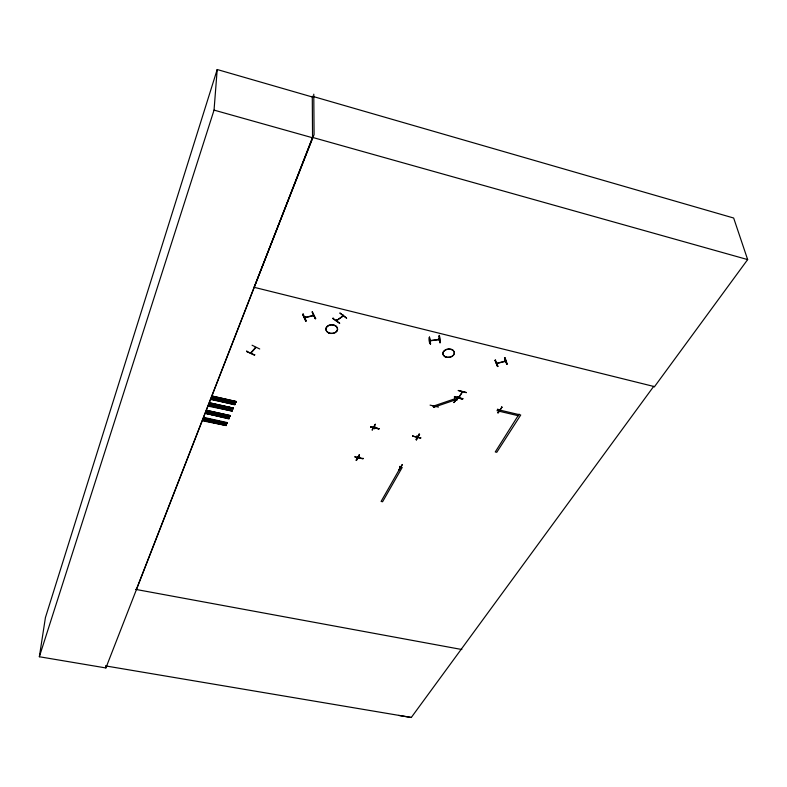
<?xml version="1.0" encoding="UTF-8"?>
<svg xmlns="http://www.w3.org/2000/svg" width="787" height="787" viewBox="0 0 787 787"><rect width="100%" height="100%" fill="white"/><g stroke="black" fill="none" stroke-linecap="round" stroke-linejoin="round"><path stroke-width="1.18" d="M303.143 314.043L306.33 321.047L305.828 321.175L302.7 314.466L303.202 313.993M313.806 315.518L304.913 317.8L304.864 316.846M252.066 345.227L259.72 348.985M254.713 354.917L246.597 351.425L254.437 355.222L254.722 354.563M653.603 386.506L654.469 386.722L747.65 259.592L733.661 218.019L312.282 96.25L312.547 137.764L105.881 667.947L39.35 656.752L214.044 110.111L217.202 69.522L312.291 96.988M454.532 396.471L454.394 397.11L462.589 399.088L462.746 398.409M462.726 398.802L454.552 396.737L462.746 398.714M420.74 437.602L420.592 438.261L412.732 436.057M363.063 458.546L363.073 458.25M105.881 667.947L106.156 665.517M355.094 456.765L363.092 458.605M250.66 352.979L255.608 347.392M250.935 353.107L251.21 352.36M255.126 347.874L255.913 347.559M39.35 656.752L45.42 617.598L217.202 69.522M359.246 457.739L359.551 456.706M304.717 317.594L305.71 317.338L305.022 317.81M226.243 425.58L203.125 420.897L203.449 419.855L226.41 425.069M227.079 423.593L204.04 418.586L204.364 417.543L227.384 422.619L227.05 423.652M230.257 415.743L229.952 416.618L206.814 411.503L207.138 410.46L230.355 415.615L207.207 410.489M209.076 405.669L232.126 411.139L232.381 410.519L209.155 405.246L208.821 406.299L232.224 411.011M233.178 408.758L209.854 403.603L233.444 408.099L233.021 409.122L209.765 403.928L210.168 402.905M236.002 401.882L212.598 396.687L212.706 396.195L236.159 401.478L235.825 402.187L212.372 397.268L235.893 402.137M229.224 418.33L228.968 418.94L205.987 413.362L229.224 418.33L206.115 413.264M234.9 404.508L211.418 399.648L211.752 398.586L235.087 403.82L234.772 404.823L211.595 399.186M416.628 437.001L416.667 436.313M246.843 350.874L246.587 351.464M434.04 406.426L433.686 406.938M434.296 406.623L433.627 406.633M458.565 397.651L462.402 391.887L458.831 397.809M459.195 397.287L459.175 396.707M203.292 420.445L226.272 425.492M203.351 420.317L226.351 425.334M227.158 423.17L204.128 418.261L227.138 423.327M204.276 418.015L227.295 423.081M206.243 412.909L229.381 417.936L206.273 412.821L205.968 413.519L229.125 418.586M206.824 411.493L230.04 416.264M207.06 410.883L230.197 416.008M209.214 405.295L232.362 410.578M210.001 403.347L233.286 408.502M211.654 399.058L234.998 404.292M212.382 397.248L235.766 402.452M212.785 396.225L236.13 401.567M359.59 457.277L359.315 457.67M504.91 361.508L504.556 360.84M505.529 361.351L496.784 363.515M416.589 436.923L416.953 435.939M420.72 437.985L412.713 436.136M459.234 397.297L458.89 396.638M136.348 589.512L312.547 137.41L747.65 259.592M497.768 366.181C495.889 363.978 492.81 353.54 497.414 366.555L497.817 366.132M336.344 320.752L343.388 315.931M430.548 343.693C429.663 345.562 428.167 337.239 429.505 336.974M430.489 343.998L429.456 337.289M457.818 396.707L454.306 402.344M453.942 402.56L457.906 396.786L453.981 402.541M304.805 317.564L313.698 315.282M305.71 317.623L305.612 316.738M305.828 321.155L302.739 314.426M255.824 347.657L250.984 353.048M370.746 427.203L379.059 428.767L370.746 426.839M359.354 454.768L356.068 460.385L359.413 454.748M374.937 427.548C374.927 426.672 373.884 428.089 375.114 426.928M356.511 460.484L359.354 455.034M358.065 457.955L358.754 457.837M374.642 428.177L374.769 428.708M359.275 456.637L358.961 457.68M374.681 428.118L374.297 428.669L374.927 428.236M430.046 340.584L439.313 339.374L439.254 338.744M438.448 339.748L439.343 339.6M438.438 407.095L430.086 405.118M412.585 436.411L412.732 435.752M433.696 407.017L434.001 406.486M433.981 407.086L434.306 406.584M416.372 439.933L419.205 434.188L415.959 439.52M399.304 469.819L402.344 464.487L398.92 469.662M416.353 439.894L419.599 434.355L419.127 433.912M458.309 390.5L466.347 392.693M456.135 399.914L457.07 399.412M497.699 409.083L497.069 410.735L518.456 415.762M499.617 410.086L498.722 409.87L499.617 409.781M497.846 412.88L501.958 407.145L498.25 412.929L497.807 412.526M504.792 361.469L504.713 360.574L504.703 361.499M398.704 715.403L411.286 717.478L653.663 386.427L654.528 386.633L254.132 287.304L314.082 134.597L313.777 94.194M438.379 339.492L438.408 338.784M333.058 318.371L339.758 323.329L332.783 318.587L333.147 317.987M337.22 320.506L336.875 319.63M343.319 316.02L342.925 315.184M417.012 436.952L416.982 436.382M370.766 427.095L378.901 428.954M336.413 320.702L343.162 315.754M416.697 436.755L417.592 436.952M495.495 360.298L497.866 366.486M342.984 315.833L343.142 315.134M312.872 315.459L313.738 315.597L313.029 315.794M374.307 427.184L374.976 427.302M400.239 467.183L399.56 466.366M340.023 313.226L346.624 318.243M430.922 340.741L430.076 340.82M315.292 318.745L315.794 318.607L312.203 312.036L315.292 318.745L312.203 311.672M495.131 360.436L495.574 359.954M504.546 358.026L505.038 357.888L507.251 364.096L506.749 364.224L504.497 357.672M496.804 363.279L505.608 361.026M506.798 364.125L505.028 357.869M439.343 336.029L438.831 336.118L439.825 342.837C440.592 337.81 437.916 328.828 440.327 342.738M430.174 340.801L439.254 339.62M305.612 317.358L305.494 316.689M504.615 357.947L506.867 364.145M499.43 410.076L498.663 409.427M105.753 665.94L411.286 717.478M135.531 589.365L461.851 649.521M337.043 320.191L337.013 319.63M226.479 425.029L203.449 419.953M400.376 466.986L399.629 467.055M362.935 458.831L354.947 457.099L355.104 456.46M357.996 457.906L358.715 458.073M235.923 402.049L212.559 396.805M211.821 398.645L235.165 403.849M370.893 426.879L379.059 428.758M497.768 409.604L520.728 415.015L496.774 452.289L495.259 451.945L519.105 414.119M501.968 407.184L501.535 406.771M454.394 397.101L462.599 399.019M498.938 409.693L499.745 409.879M456.913 400.042L456.175 399.865L457.09 399.796M458.29 390.48L466.327 392.457M214.044 110.111L312.547 137.764M429.545 337.338L430.578 344.047M439.156 338.764L439.215 339.384L439.048 338.705M346.555 317.987L339.954 312.97M210.168 402.934L233.434 408.128L210.139 402.983M375.291 424.282L372.192 429.977L375.291 424.282M400.672 467.094L381.095 501.427L382.58 501.742L402.206 467.429L400.672 467.094M454.856 398.773L432.988 406.259L433.657 407.322L455.506 399.855L454.856 398.773M328.464 332.822A5.843 4.319 -1.1 0 0 337.564 329.468A5.843 4.319 -1.1 0 0 329.173 325.356A5.843 4.319 -1.1 0 0 328.464 332.822M328.435 332.675A5.883 4.348 -1.1 0 0 337.593 329.3A5.883 4.348 -1.1 0 0 329.153 325.159A5.883 4.348 -1.1 0 0 328.435 332.675M445.117 356.757A5.755 4.132 -6.6 0 0 454.315 353.52A5.755 4.132 -6.6 0 0 446.465 349.566A5.755 4.132 -6.6 0 0 445.117 356.757M445.088 356.619A5.784 4.151 -6.6 0 0 454.325 353.373A5.784 4.151 -6.6 0 0 446.436 349.389A5.784 4.151 -6.6 0 0 445.088 356.619"/></g></svg>
